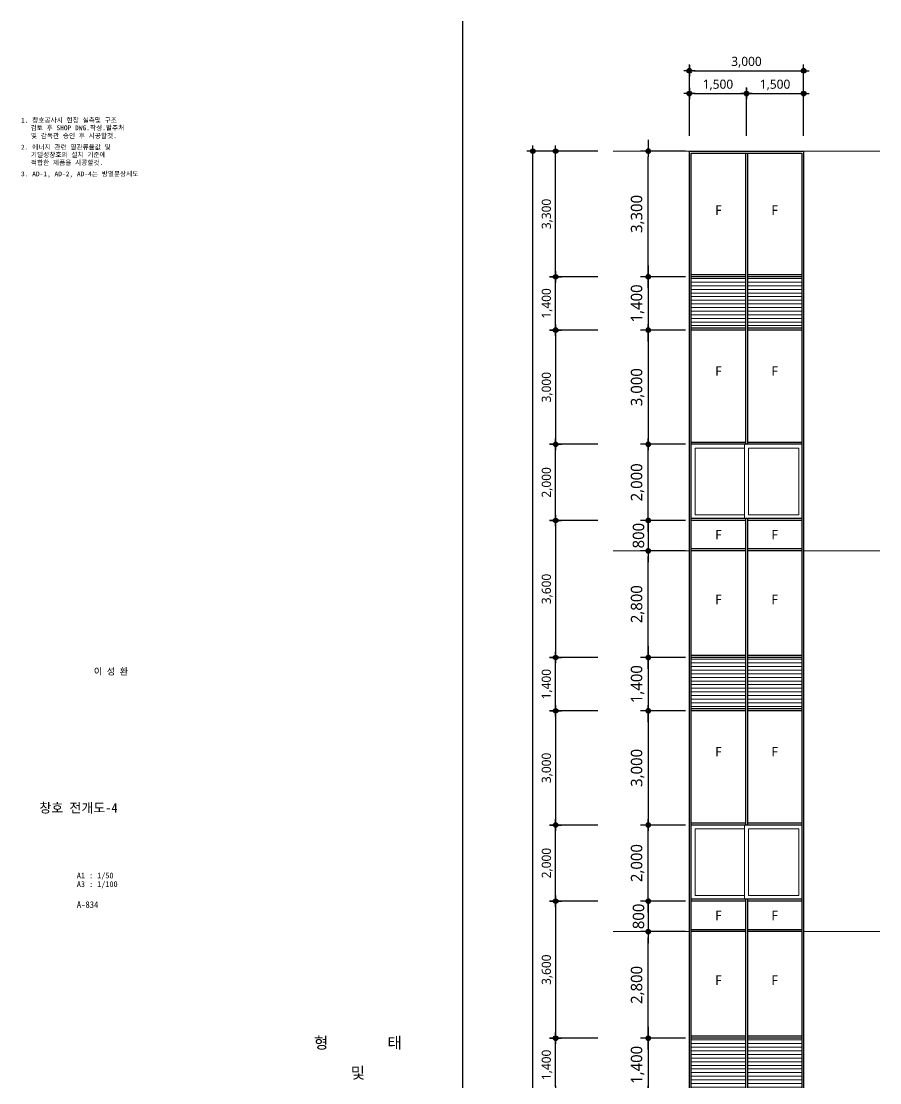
# Model space of a CAD drawing. Header units: millimetres. Extents: x 34479 to 326239, y 111570 to 168880.
# Drawn here: x 197440 to 219987, y 139953 to 167835 of the extents above; entities that cross this region are included whole.
import ezdxf
from ezdxf.enums import TextEntityAlignment as Align

# ---------------------------------------------------------------- set-up
doc = ezdxf.new("R2010")
doc.units = ezdxf.units.MM
doc.header["$LTSCALE"] = 100
doc.header["$MEASUREMENT"] = 0
doc.header["$PDSIZE"] = -10
doc.linetypes.add('CEN', pattern=[62, 60, -1, 0, -1])
doc.layers.get('0').update_dxf_attribs({"linetype": 'CONTINUOUS'})
doc.layers.get('Defpoints').update_dxf_attribs({"color": 153, "linetype": 'CONTINUOUS'})
for name, color, linetype, lineweight in [('A-AXIS-LINE', 1, 'CEN', 15), ('A-ELEV-LIN3', 8, 'CONTINUOUS', 18), ('A-ELEV-WIN', 4, 'CONTINUOUS', 25), ('A-MKXS-TEXT1', 3, 'CONTINUOUS', 25)]:
    doc.layers.add(name, color=color, linetype=linetype, lineweight=lineweight)
for name, color, linetype in [('A-BORD-TEXT', 3, 'CONTINUOUS'), ('A-XXXX-TABL', 7, 'CONTINUOUS'), ('A-XXXX-TXT2', 3, 'CONTINUOUS'), ('dim', 7, 'CONTINUOUS'), ('NDIM', 7, 'CONTINUOUS')]:
    doc.layers.add(name, color=color, linetype=linetype)
doc.layers.add('A-XXXX-NPLT', color=144, linetype='CONTINUOUS', plot=False)
doc.styles.add('HY울릉도L', font='')
doc.styles.add('돋움체', font='')
doc.styles.add('맑은고딕', font='malgun.ttf')
doc.styles.get('HY울릉도L').set_extended_font_data('HYwulM')
doc.styles.get('돋움체').set_extended_font_data('DotumChe')
doc.dimstyles.new('CDIM', dxfattribs={"dimtxt": 3, "dimasz": 1.5, "dimexe": 2, "dimexo": 1, "dimgap": 1, "dimtad": 1, "dimdec": 0, "dimrnd": 0.5, "dimzin": 0, "dimdsep": 32, "dimlunit": 6, "dimtxsty": 'HY울릉도L', "dimblk1": '_CIDOT', "dimblk2": '_CIDOT', "dimsah": 1, "dimcen": 5.5, "dimclrd": 2, "dimclre": 2, "dimclrt": 7, "dimadec": 0, "dimazin": 0, "dimtfac": 1, "dimtdec": 0, "dimtix": 1, "dimtmove": 2, "dimatfit": 1, "dimldrblk": '_CIDOT', "dimfxl": 1, "dimtolj": 1, "dimtzin": 0, "dimlwd": -1, "dimarcsym": 0})
doc.dimstyles.new('NDIM', dxfattribs={"dimscale": 5, "dimtxt": 3, "dimasz": 1.5, "dimexe": 2, "dimexo": 5, "dimgap": 1, "dimtad": 1, "dimdec": 0, "dimrnd": 0.25, "dimzin": 0, "dimdsep": 46, "dimlunit": 6, "dimtxsty": '돋움체', "dimblk1": '_CIDOT', "dimblk2": '_CIDOT', "dimsah": 1, "dimcen": 5, "dimclrd": 7, "dimclre": 7, "dimclrt": 3, "dimadec": 0, "dimazin": 0, "dimtfac": 1, "dimtdec": 0, "dimtix": 1, "dimtmove": 2, "dimatfit": 1, "dimfxl": 1, "dimtolj": 1, "dimtzin": 0, "dimarcsym": 0})

# ---------------------------------------------------------------- blocks, each defined once
blk = doc.blocks.new('_CIDOT')
at = {"color": 0, "linetype": 'ByBlock'}
blk.add_line((2, 0), (-1, 0), dxfattribs=at)
at = {"color": 0, "linetype": 'ByBlock', "const_width": 0.5}
blk.add_lwpolyline([(-0.25, 0, 1), (0.25, 0, 1)], format="xyb", close=True, dxfattribs=at)
blk = doc.blocks.new('*D236')
at = {"layer": 'A-XXXX-NPLT', "lineweight": -2, "transparency": 16777216}
for p, q in [((-100, 29900), (-1280, 29900)), ((-100, 27100), (-1280, 27100))]:
    blk.add_line(p, q, dxfattribs=at)
at = {"layer": 'A-XXXX-NPLT', "transparency": 16777216}
blk.add_line((-1080, 27250), (-1080, 29750), dxfattribs=at)
at = {"layer": 'Defpoints', "color": 0, "transparency": 16777216}
for p in [(-1080, 29900), (0, 29900), (0, 27100)]:
    blk.add_point(p, dxfattribs=at)
at = {"layer": 'A-XXXX-NPLT', "transparency": 16777216, "xscale": 150, "yscale": 150, "zscale": 150}
for p, rotation in [((-1080, 29900), 90), ((-1080, 27100), 270)]:
    blk.add_blockref('_CIDOT', p, dxfattribs=dict(at, rotation=rotation))
at = {"layer": 'A-XXXX-NPLT', "color": 3, "transparency": 16777216, "insert": (-1360, 28500), "char_height": 300, "attachment_point": 5, "rotation": 90, "style": '맑은고딕'}
blk.add_mtext('\\A1;2,800', dxfattribs=at)
blk = doc.blocks.new('*D237')
at = {"layer": 'A-XXXX-NPLT', "lineweight": -2, "transparency": 16777216}
for p, q in [((-100, 27100), (-1280, 27100)), ((-100, 25700), (-1280, 25700))]:
    blk.add_line(p, q, dxfattribs=at)
at = {"layer": 'A-XXXX-NPLT', "transparency": 16777216}
blk.add_line((-1080, 26950), (-1080, 25850), dxfattribs=at)
at = {"layer": 'Defpoints', "color": 0, "transparency": 16777216}
for p in [(0, 27100), (-1080, 25700), (0, 25700)]:
    blk.add_point(p, dxfattribs=at)
at = {"layer": 'A-XXXX-NPLT', "transparency": 16777216, "xscale": 150, "yscale": 150, "zscale": 150}
for p, rotation in [((-1080, 27100), 90), ((-1080, 25700), 270)]:
    blk.add_blockref('_CIDOT', p, dxfattribs=dict(at, rotation=rotation))
at = {"layer": 'A-XXXX-NPLT', "color": 3, "transparency": 16777216, "insert": (-1361, 26400), "char_height": 300, "attachment_point": 5, "rotation": 90, "style": '맑은고딕'}
blk.add_mtext('\\A1;1,400', dxfattribs=at)
blk = doc.blocks.new('*D238')
at = {"layer": 'A-XXXX-NPLT', "lineweight": -2, "transparency": 16777216}
for p, q in [((-100, 25700), (-1280, 25700)), ((-100, 22700), (-1280, 22700))]:
    blk.add_line(p, q, dxfattribs=at)
at = {"layer": 'A-XXXX-NPLT', "transparency": 16777216}
blk.add_line((-1080, 25550), (-1080, 22850), dxfattribs=at)
at = {"layer": 'Defpoints', "color": 0, "transparency": 16777216}
for p in [(0, 25700), (-1080, 22700), (0, 22700)]:
    blk.add_point(p, dxfattribs=at)
at = {"layer": 'A-XXXX-NPLT', "transparency": 16777216, "xscale": 150, "yscale": 150, "zscale": 150}
for p, rotation in [((-1080, 25700), 90), ((-1080, 22700), 270)]:
    blk.add_blockref('_CIDOT', p, dxfattribs=dict(at, rotation=rotation))
at = {"layer": 'A-XXXX-NPLT', "color": 3, "transparency": 16777216, "insert": (-1360, 24200), "char_height": 300, "attachment_point": 5, "rotation": 90, "style": '맑은고딕'}
blk.add_mtext('\\A1;3,000', dxfattribs=at)
blk = doc.blocks.new('*D239')
at = {"layer": 'A-XXXX-NPLT', "transparency": 16777216}
for p, q in [((-1080, 40850), (-1080, 41000)), ((-1080, 40700), (-1080, 39900)), ((-1080, 39750), (-1080, 39600))]:
    blk.add_line(p, q, dxfattribs=at)
at = {"layer": 'A-XXXX-NPLT', "lineweight": -2, "transparency": 16777216}
for p, q in [((-100, 40700), (-1280, 40700)), ((-100, 39900), (-1280, 39900))]:
    blk.add_line(p, q, dxfattribs=at)
at = {"layer": 'Defpoints', "color": 0, "transparency": 16777216}
for p in [(0, 40700), (-1080, 39900), (0, 39900)]:
    blk.add_point(p, dxfattribs=at)
at = {"layer": 'A-XXXX-NPLT', "transparency": 16777216, "xscale": 150, "yscale": 150, "zscale": 150}
for p, rotation in [((-1080, 40700), 270), ((-1080, 39900), 90)]:
    blk.add_blockref('_CIDOT', p, dxfattribs=dict(at, rotation=rotation))
at = {"layer": 'A-XXXX-NPLT', "color": 3, "transparency": 16777216, "insert": (-1335, 40300), "char_height": 300, "attachment_point": 5, "rotation": 90, "style": '맑은고딕'}
blk.add_mtext('\\A1;800', dxfattribs=at)
blk = doc.blocks.new('*D240')
at = {"layer": 'A-XXXX-NPLT', "lineweight": -2, "transparency": 16777216}
for p, q in [((-100, 42700), (-1280, 42700)), ((-100, 40700), (-1280, 40700))]:
    blk.add_line(p, q, dxfattribs=at)
at = {"layer": 'A-XXXX-NPLT', "transparency": 16777216}
blk.add_line((-1080, 40850), (-1080, 42550), dxfattribs=at)
at = {"layer": 'Defpoints', "color": 0, "transparency": 16777216}
for p in [(-1080, 42700), (0, 42700), (0, 40700)]:
    blk.add_point(p, dxfattribs=at)
at = {"layer": 'A-XXXX-NPLT', "transparency": 16777216, "xscale": 150, "yscale": 150, "zscale": 150}
for p, rotation in [((-1080, 42700), 90), ((-1080, 40700), 270)]:
    blk.add_blockref('_CIDOT', p, dxfattribs=dict(at, rotation=rotation))
at = {"layer": 'A-XXXX-NPLT', "color": 3, "transparency": 16777216, "insert": (-1360, 41700), "char_height": 300, "attachment_point": 5, "rotation": 90, "style": '맑은고딕'}
blk.add_mtext('\\A1;2,000', dxfattribs=at)
blk = doc.blocks.new('*D241')
at = {"layer": 'A-XXXX-NPLT', "lineweight": -2, "transparency": 16777216}
for p, q in [((-100, 50400), (-1280, 50400)), ((-100, 47100), (-1280, 47100))]:
    blk.add_line(p, q, dxfattribs=at)
at = {"layer": 'A-XXXX-NPLT', "transparency": 16777216}
blk.add_line((-1080, 47250), (-1080, 50250), dxfattribs=at)
at = {"layer": 'Defpoints', "color": 0, "transparency": 16777216}
for p in [(-1080, 50400), (0, 50400), (0, 47100)]:
    blk.add_point(p, dxfattribs=at)
at = {"layer": 'A-XXXX-NPLT', "transparency": 16777216, "xscale": 150, "yscale": 150, "zscale": 150}
for p, rotation in [((-1080, 50400), 90), ((-1080, 47100), 270)]:
    blk.add_blockref('_CIDOT', p, dxfattribs=dict(at, rotation=rotation))
at = {"layer": 'A-XXXX-NPLT', "color": 3, "transparency": 16777216, "insert": (-1360, 48750), "char_height": 300, "attachment_point": 5, "rotation": 90, "style": '맑은고딕'}
blk.add_mtext('\\A1;3,300', dxfattribs=at)
blk = doc.blocks.new('*D242')
at = {"layer": 'A-XXXX-NPLT', "lineweight": -2, "transparency": 16777216}
for p, q in [((-100, 47100), (-1280, 47100)), ((-100, 45700), (-1280, 45700))]:
    blk.add_line(p, q, dxfattribs=at)
at = {"layer": 'A-XXXX-NPLT', "transparency": 16777216}
blk.add_line((-1080, 46950), (-1080, 45850), dxfattribs=at)
at = {"layer": 'Defpoints', "color": 0, "transparency": 16777216}
for p in [(0, 47100), (-1080, 45700), (0, 45700)]:
    blk.add_point(p, dxfattribs=at)
at = {"layer": 'A-XXXX-NPLT', "transparency": 16777216, "xscale": 150, "yscale": 150, "zscale": 150}
for p, rotation in [((-1080, 47100), 90), ((-1080, 45700), 270)]:
    blk.add_blockref('_CIDOT', p, dxfattribs=dict(at, rotation=rotation))
at = {"layer": 'A-XXXX-NPLT', "color": 3, "transparency": 16777216, "insert": (-1361, 46400), "char_height": 300, "attachment_point": 5, "rotation": 90, "style": '맑은고딕'}
blk.add_mtext('\\A1;1,400', dxfattribs=at)
blk = doc.blocks.new('*D243')
at = {"layer": 'A-XXXX-NPLT', "lineweight": -2, "transparency": 16777216}
for p, q in [((-100, 45700), (-1280, 45700)), ((-100, 42700), (-1280, 42700))]:
    blk.add_line(p, q, dxfattribs=at)
at = {"layer": 'A-XXXX-NPLT', "transparency": 16777216}
blk.add_line((-1080, 45550), (-1080, 42850), dxfattribs=at)
at = {"layer": 'Defpoints', "color": 0, "transparency": 16777216}
for p in [(0, 45700), (-1080, 42700), (0, 42700)]:
    blk.add_point(p, dxfattribs=at)
at = {"layer": 'A-XXXX-NPLT', "transparency": 16777216, "xscale": 150, "yscale": 150, "zscale": 150}
for p, rotation in [((-1080, 45700), 90), ((-1080, 42700), 270)]:
    blk.add_blockref('_CIDOT', p, dxfattribs=dict(at, rotation=rotation))
at = {"layer": 'A-XXXX-NPLT', "color": 3, "transparency": 16777216, "insert": (-1360, 44200), "char_height": 300, "attachment_point": 5, "rotation": 90, "style": '맑은고딕'}
blk.add_mtext('\\A1;3,000', dxfattribs=at)
blk = doc.blocks.new('*D244')
at = {"layer": 'A-XXXX-NPLT', "transparency": 16777216}
for p, q in [((-1080, 30850), (-1080, 31000)), ((-1080, 30700), (-1080, 29900)), ((-1080, 29750), (-1080, 29600))]:
    blk.add_line(p, q, dxfattribs=at)
at = {"layer": 'A-XXXX-NPLT', "lineweight": -2, "transparency": 16777216}
for p, q in [((-100, 30700), (-1280, 30700)), ((-100, 29900), (-1280, 29900))]:
    blk.add_line(p, q, dxfattribs=at)
at = {"layer": 'Defpoints', "color": 0, "transparency": 16777216}
for p in [(0, 30700), (-1080, 29900), (0, 29900)]:
    blk.add_point(p, dxfattribs=at)
at = {"layer": 'A-XXXX-NPLT', "transparency": 16777216, "xscale": 150, "yscale": 150, "zscale": 150}
for p, rotation in [((-1080, 30700), 270), ((-1080, 29900), 90)]:
    blk.add_blockref('_CIDOT', p, dxfattribs=dict(at, rotation=rotation))
at = {"layer": 'A-XXXX-NPLT', "color": 3, "transparency": 16777216, "insert": (-1335, 30300), "char_height": 300, "attachment_point": 5, "rotation": 90, "style": '맑은고딕'}
blk.add_mtext('\\A1;800', dxfattribs=at)
blk = doc.blocks.new('*D245')
at = {"layer": 'A-XXXX-NPLT', "lineweight": -2, "transparency": 16777216}
for p, q in [((-100, 32700), (-1280, 32700)), ((-100, 30700), (-1280, 30700))]:
    blk.add_line(p, q, dxfattribs=at)
at = {"layer": 'A-XXXX-NPLT', "transparency": 16777216}
blk.add_line((-1080, 30850), (-1080, 32550), dxfattribs=at)
at = {"layer": 'Defpoints', "color": 0, "transparency": 16777216}
for p in [(-1080, 32700), (0, 32700), (0, 30700)]:
    blk.add_point(p, dxfattribs=at)
at = {"layer": 'A-XXXX-NPLT', "transparency": 16777216, "xscale": 150, "yscale": 150, "zscale": 150}
for p, rotation in [((-1080, 32700), 90), ((-1080, 30700), 270)]:
    blk.add_blockref('_CIDOT', p, dxfattribs=dict(at, rotation=rotation))
at = {"layer": 'A-XXXX-NPLT', "color": 3, "transparency": 16777216, "insert": (-1360, 31700), "char_height": 300, "attachment_point": 5, "rotation": 90, "style": '맑은고딕'}
blk.add_mtext('\\A1;2,000', dxfattribs=at)
blk = doc.blocks.new('*D246')
at = {"layer": 'A-XXXX-NPLT', "lineweight": -2, "transparency": 16777216}
for p, q in [((-100, 39900), (-1280, 39900)), ((-100, 37100), (-1280, 37100))]:
    blk.add_line(p, q, dxfattribs=at)
at = {"layer": 'A-XXXX-NPLT', "transparency": 16777216}
blk.add_line((-1080, 37250), (-1080, 39750), dxfattribs=at)
at = {"layer": 'Defpoints', "color": 0, "transparency": 16777216}
for p in [(-1080, 39900), (0, 39900), (0, 37100)]:
    blk.add_point(p, dxfattribs=at)
at = {"layer": 'A-XXXX-NPLT', "transparency": 16777216, "xscale": 150, "yscale": 150, "zscale": 150}
for p, rotation in [((-1080, 39900), 90), ((-1080, 37100), 270)]:
    blk.add_blockref('_CIDOT', p, dxfattribs=dict(at, rotation=rotation))
at = {"layer": 'A-XXXX-NPLT', "color": 3, "transparency": 16777216, "insert": (-1360, 38500), "char_height": 300, "attachment_point": 5, "rotation": 90, "style": '맑은고딕'}
blk.add_mtext('\\A1;2,800', dxfattribs=at)
blk = doc.blocks.new('*D247')
at = {"layer": 'A-XXXX-NPLT', "lineweight": -2, "transparency": 16777216}
for p, q in [((-100, 37100), (-1280, 37100)), ((-100, 35700), (-1280, 35700))]:
    blk.add_line(p, q, dxfattribs=at)
at = {"layer": 'A-XXXX-NPLT', "transparency": 16777216}
blk.add_line((-1080, 36950), (-1080, 35850), dxfattribs=at)
at = {"layer": 'Defpoints', "color": 0, "transparency": 16777216}
for p in [(0, 37100), (-1080, 35700), (0, 35700)]:
    blk.add_point(p, dxfattribs=at)
at = {"layer": 'A-XXXX-NPLT', "transparency": 16777216, "xscale": 150, "yscale": 150, "zscale": 150}
for p, rotation in [((-1080, 37100), 90), ((-1080, 35700), 270)]:
    blk.add_blockref('_CIDOT', p, dxfattribs=dict(at, rotation=rotation))
at = {"layer": 'A-XXXX-NPLT', "color": 3, "transparency": 16777216, "insert": (-1361, 36400), "char_height": 300, "attachment_point": 5, "rotation": 90, "style": '맑은고딕'}
blk.add_mtext('\\A1;1,400', dxfattribs=at)
blk = doc.blocks.new('*D248')
at = {"layer": 'A-XXXX-NPLT', "lineweight": -2, "transparency": 16777216}
for p, q in [((-100, 35700), (-1280, 35700)), ((-100, 32700), (-1280, 32700))]:
    blk.add_line(p, q, dxfattribs=at)
at = {"layer": 'A-XXXX-NPLT', "transparency": 16777216}
blk.add_line((-1080, 35550), (-1080, 32850), dxfattribs=at)
at = {"layer": 'Defpoints', "color": 0, "transparency": 16777216}
for p in [(0, 35700), (-1080, 32700), (0, 32700)]:
    blk.add_point(p, dxfattribs=at)
at = {"layer": 'A-XXXX-NPLT', "transparency": 16777216, "xscale": 150, "yscale": 150, "zscale": 150}
for p, rotation in [((-1080, 35700), 90), ((-1080, 32700), 270)]:
    blk.add_blockref('_CIDOT', p, dxfattribs=dict(at, rotation=rotation))
at = {"layer": 'A-XXXX-NPLT', "color": 3, "transparency": 16777216, "insert": (-1360, 34200), "char_height": 300, "attachment_point": 5, "rotation": 90, "style": '맑은고딕'}
blk.add_mtext('\\A1;3,000', dxfattribs=at)
blk = doc.blocks.new('DIMDOT')
at = {"layer": 'dim'}
h = blk.add_hatch(color=7, dxfattribs=at)
h.paths.add_polyline_path([(0, 0.23), (0, 0.5, 0.414214), (-0.5, 0), (-0.23, 0, -0.414214)])
h.paths.add_polyline_path([(0, 0.23, 0.414214), (-0.23, 0), (0, 0)])
h.paths.add_polyline_path([(0.23, 0, 0.414214), (0, 0.23), (0, 0)], flags=17)
h.paths.add_polyline_path([(0, 0.5), (0, 0.23, -0.414214), (0.23, 0), (0.5, 0, 0.414214)])
h.paths.add_polyline_path([(0.5, 0), (0.23, 0, -0.414214), (0, -0.23), (0, -0.5, 0.414214)])
h.paths.add_polyline_path([(0.23, 0), (0, 0), (0, -0.23, 0.414214)], flags=17)
h.paths.add_polyline_path([(0, 0), (-0.23, 0, 0.414214), (0, -0.23)])
h.paths.add_polyline_path([(0, -0.5), (0, -0.23, -0.414214), (-0.23, 0), (-0.5, 0, 0.414214)])
at = {"layer": 'dim', "color": 7}
for p, q in [((-1.25, 0), (1.25, 0)), ((0, -1.25), (0, 1.25))]:
    blk.add_line(p, q, dxfattribs=at)
for radius in [0.5, 0.233]:
    blk.add_circle((0, 0), radius, dxfattribs=at)
blk = doc.blocks.new('*D254')
at = {"layer": 'Defpoints', "color": 0, "transparency": 16777216}
for p in [(217987, 166535, 0), (214987, 164423), (217987, 164423)]:
    blk.add_point(p, dxfattribs=at)
at = {"layer": 'NDIM', "lineweight": -2, "transparency": 16777216}
for p, q in [((214987, 164823, 0), (214987, 166695, 0)), ((215107, 166535, 0), (217867, 166535, 0)), ((217987, 164823, 0), (217987, 166695, 0))]:
    blk.add_line(p, q, dxfattribs=at)
at = {"layer": 'NDIM', "lineweight": -2, "transparency": 16777216, "xscale": 120, "yscale": 120, "zscale": 120, "rotation": 180}
blk.add_blockref('DIMDOT', (214987, 166535, 0), dxfattribs=at)
at = {"layer": 'NDIM', "lineweight": -2, "transparency": 16777216, "xscale": 120, "yscale": 120, "zscale": 120}
blk.add_blockref('DIMDOT', (217987, 166535, 0), dxfattribs=at)
at = {"layer": 'NDIM', "color": 3, "transparency": 16777216, "insert": (216487, 166759, 0), "char_height": 240, "attachment_point": 5, "style": '맑은고딕'}
blk.add_mtext('\\A1;3,000', dxfattribs=at)
blk = doc.blocks.new('*D255')
at = {"layer": 'Defpoints', "color": 0, "transparency": 16777216}
for p in [(216487, 165935), (214987, 164423, 0), (216487, 164423, 0)]:
    blk.add_point(p, dxfattribs=at)
at = {"layer": 'NDIM', "lineweight": -2, "transparency": 16777216}
for p, q in [((214987, 164823), (214987, 166095)), ((215107, 165935), (216367, 165935)), ((216487, 164823), (216487, 166095))]:
    blk.add_line(p, q, dxfattribs=at)
at = {"layer": 'NDIM', "lineweight": -2, "transparency": 16777216, "xscale": 120, "yscale": 120, "zscale": 120, "rotation": 180}
blk.add_blockref('DIMDOT', (214987, 165935), dxfattribs=at)
at = {"layer": 'NDIM', "lineweight": -2, "transparency": 16777216, "xscale": 120, "yscale": 120, "zscale": 120}
blk.add_blockref('DIMDOT', (216487, 165935), dxfattribs=at)
at = {"layer": 'NDIM', "color": 3, "transparency": 16777216, "insert": (215737, 166160), "char_height": 240, "attachment_point": 5, "style": '맑은고딕'}
blk.add_mtext('\\A1;1,500', dxfattribs=at)
blk = doc.blocks.new('*D256')
at = {"layer": 'Defpoints', "color": 0, "transparency": 16777216}
for p in [(217987, 165935), (216487, 164423, 0), (217987, 164423, 0)]:
    blk.add_point(p, dxfattribs=at)
at = {"layer": 'NDIM', "lineweight": -2, "transparency": 16777216}
for p, q in [((216487, 164823), (216487, 166095)), ((216607, 165935), (217867, 165935)), ((217987, 164823), (217987, 166095))]:
    blk.add_line(p, q, dxfattribs=at)
at = {"layer": 'NDIM', "lineweight": -2, "transparency": 16777216, "xscale": 120, "yscale": 120, "zscale": 120, "rotation": 180}
blk.add_blockref('DIMDOT', (216487, 165935), dxfattribs=at)
at = {"layer": 'NDIM', "lineweight": -2, "transparency": 16777216, "xscale": 120, "yscale": 120, "zscale": 120}
blk.add_blockref('DIMDOT', (217987, 165935), dxfattribs=at)
at = {"layer": 'NDIM', "color": 3, "transparency": 16777216, "insert": (217237, 166160), "char_height": 240, "attachment_point": 5, "style": '맑은고딕'}
blk.add_mtext('\\A1;1,500', dxfattribs=at)
blk = doc.blocks.new('*D257')
at = {"layer": 'Defpoints', "color": 0, "transparency": 16777216}
for p in [(210875, 164423, 0), (212987, 164423), (212987, 114223, 0)]:
    blk.add_point(p, dxfattribs=at)
at = {"layer": 'NDIM', "lineweight": -2, "transparency": 16777216}
for p, q in [((212587, 164423, 0), (210715, 164423, 0)), ((210875, 114343, 0), (210875, 164303, 0)), ((212587, 114223, 0), (210715, 114223, 0))]:
    blk.add_line(p, q, dxfattribs=at)
at = {"layer": 'NDIM', "lineweight": -2, "transparency": 16777216, "xscale": 120, "yscale": 120, "zscale": 120}
for p, rotation in [((210875, 164423, 0), 90), ((210875, 114223, 0), 270)]:
    blk.add_blockref('DIMDOT', p, dxfattribs=dict(at, rotation=rotation))
at = {"layer": 'NDIM', "color": 3, "transparency": 16777216, "insert": (210651, 139323, 0), "char_height": 240, "attachment_point": 5, "rotation": 90, "style": '맑은고딕'}
blk.add_mtext('\\A1;50,200', dxfattribs=at)
blk = doc.blocks.new('*D258')
at = {"layer": 'Defpoints', "color": 0, "transparency": 16777216}
for p in [(211475, 161123), (212987, 161123, 0), (212987, 159723, 0)]:
    blk.add_point(p, dxfattribs=at)
at = {"layer": 'NDIM', "lineweight": -2, "transparency": 16777216}
for p, q in [((212587, 161123), (211315, 161123)), ((211475, 159843), (211475, 161003)), ((212587, 159723), (211315, 159723))]:
    blk.add_line(p, q, dxfattribs=at)
at = {"layer": 'NDIM', "lineweight": -2, "transparency": 16777216, "xscale": 120, "yscale": 120, "zscale": 120}
for p, rotation in [((211475, 161123), 90), ((211475, 159723), 270)]:
    blk.add_blockref('DIMDOT', p, dxfattribs=dict(at, rotation=rotation))
at = {"layer": 'NDIM', "color": 3, "transparency": 16777216, "insert": (211250, 160423), "char_height": 240, "attachment_point": 5, "rotation": 90, "style": '맑은고딕'}
blk.add_mtext('\\A1;1,400', dxfattribs=at)
blk = doc.blocks.new('*D259')
at = {"layer": 'Defpoints', "color": 0, "transparency": 16777216}
for p in [(211475, 164423), (212987, 164423, 0), (212987, 161123, 0)]:
    blk.add_point(p, dxfattribs=at)
at = {"layer": 'NDIM', "lineweight": -2, "transparency": 16777216}
for p, q in [((212587, 164423), (211315, 164423)), ((211475, 161243), (211475, 164303)), ((212587, 161123), (211315, 161123))]:
    blk.add_line(p, q, dxfattribs=at)
at = {"layer": 'NDIM', "lineweight": -2, "transparency": 16777216, "xscale": 120, "yscale": 120, "zscale": 120}
for p, rotation in [((211475, 164423), 90), ((211475, 161123), 270)]:
    blk.add_blockref('DIMDOT', p, dxfattribs=dict(at, rotation=rotation))
at = {"layer": 'NDIM', "color": 3, "transparency": 16777216, "insert": (211251, 162773), "char_height": 240, "attachment_point": 5, "rotation": 90, "style": '맑은고딕'}
blk.add_mtext('\\A1;3,300', dxfattribs=at)
blk = doc.blocks.new('*D261')
at = {"layer": 'Defpoints', "color": 0, "transparency": 16777216}
for p in [(212987, 159723, 0), (211475, 156723), (212987, 156723, 0)]:
    blk.add_point(p, dxfattribs=at)
at = {"layer": 'NDIM', "lineweight": -2, "transparency": 16777216}
for p, q in [((212587, 159723), (211315, 159723)), ((211475, 159603), (211475, 156843)), ((212587, 156723), (211315, 156723))]:
    blk.add_line(p, q, dxfattribs=at)
at = {"layer": 'NDIM', "lineweight": -2, "transparency": 16777216, "xscale": 120, "yscale": 120, "zscale": 120}
for p, rotation in [((211475, 159723), 90), ((211475, 156723), 270)]:
    blk.add_blockref('DIMDOT', p, dxfattribs=dict(at, rotation=rotation))
at = {"layer": 'NDIM', "color": 3, "transparency": 16777216, "insert": (211251, 158223), "char_height": 240, "attachment_point": 5, "rotation": 90, "style": '맑은고딕'}
blk.add_mtext('\\A1;3,000', dxfattribs=at)
blk = doc.blocks.new('*D262')
at = {"layer": 'Defpoints', "color": 0, "transparency": 16777216}
for p in [(211475, 156723), (212987, 156723, 0), (212987, 154723, 0)]:
    blk.add_point(p, dxfattribs=at)
at = {"layer": 'NDIM', "lineweight": -2, "transparency": 16777216}
for p, q in [((212587, 156723), (211315, 156723)), ((211475, 154843), (211475, 156603)), ((212587, 154723), (211315, 154723))]:
    blk.add_line(p, q, dxfattribs=at)
at = {"layer": 'NDIM', "lineweight": -2, "transparency": 16777216, "xscale": 120, "yscale": 120, "zscale": 120}
for p, rotation in [((211475, 156723), 90), ((211475, 154723), 270)]:
    blk.add_blockref('DIMDOT', p, dxfattribs=dict(at, rotation=rotation))
at = {"layer": 'NDIM', "color": 3, "transparency": 16777216, "insert": (211251, 155723), "char_height": 240, "attachment_point": 5, "rotation": 90, "style": '맑은고딕'}
blk.add_mtext('\\A1;2,000', dxfattribs=at)
blk = doc.blocks.new('*D263')
at = {"layer": 'Defpoints', "color": 0, "transparency": 16777216}
for p in [(212987, 154723, 0), (211475, 151123), (212987, 151123, 0)]:
    blk.add_point(p, dxfattribs=at)
at = {"layer": 'NDIM', "lineweight": -2, "transparency": 16777216}
for p, q in [((212587, 154723), (211315, 154723)), ((211475, 154603), (211475, 151243)), ((212587, 151123), (211315, 151123))]:
    blk.add_line(p, q, dxfattribs=at)
at = {"layer": 'NDIM', "lineweight": -2, "transparency": 16777216, "xscale": 120, "yscale": 120, "zscale": 120}
for p, rotation in [((211475, 154723), 90), ((211475, 151123), 270)]:
    blk.add_blockref('DIMDOT', p, dxfattribs=dict(at, rotation=rotation))
at = {"layer": 'NDIM', "color": 3, "transparency": 16777216, "insert": (211251, 152923), "char_height": 240, "attachment_point": 5, "rotation": 90, "style": '맑은고딕'}
blk.add_mtext('\\A1;3,600', dxfattribs=at)
blk = doc.blocks.new('*D264')
at = {"layer": 'Defpoints', "color": 0, "transparency": 16777216}
for p in [(211475, 151123), (212987, 151123, 0), (212987, 149723, 0)]:
    blk.add_point(p, dxfattribs=at)
at = {"layer": 'NDIM', "lineweight": -2, "transparency": 16777216}
for p, q in [((212587, 151123), (211315, 151123)), ((211475, 149843), (211475, 151003)), ((212587, 149723), (211315, 149723))]:
    blk.add_line(p, q, dxfattribs=at)
at = {"layer": 'NDIM', "lineweight": -2, "transparency": 16777216, "xscale": 120, "yscale": 120, "zscale": 120}
for p, rotation in [((211475, 151123), 90), ((211475, 149723), 270)]:
    blk.add_blockref('DIMDOT', p, dxfattribs=dict(at, rotation=rotation))
at = {"layer": 'NDIM', "color": 3, "transparency": 16777216, "insert": (211250, 150423), "char_height": 240, "attachment_point": 5, "rotation": 90, "style": '맑은고딕'}
blk.add_mtext('\\A1;1,400', dxfattribs=at)
blk = doc.blocks.new('*D265')
at = {"layer": 'Defpoints', "color": 0, "transparency": 16777216}
for p in [(212987, 149723, 0), (211475, 146723), (212987, 146723, 0)]:
    blk.add_point(p, dxfattribs=at)
at = {"layer": 'NDIM', "lineweight": -2, "transparency": 16777216}
for p, q in [((212587, 149723), (211315, 149723)), ((211475, 149603), (211475, 146843)), ((212587, 146723), (211315, 146723))]:
    blk.add_line(p, q, dxfattribs=at)
at = {"layer": 'NDIM', "lineweight": -2, "transparency": 16777216, "xscale": 120, "yscale": 120, "zscale": 120}
for p, rotation in [((211475, 149723), 90), ((211475, 146723), 270)]:
    blk.add_blockref('DIMDOT', p, dxfattribs=dict(at, rotation=rotation))
at = {"layer": 'NDIM', "color": 3, "transparency": 16777216, "insert": (211251, 148223), "char_height": 240, "attachment_point": 5, "rotation": 90, "style": '맑은고딕'}
blk.add_mtext('\\A1;3,000', dxfattribs=at)
blk = doc.blocks.new('*D266')
at = {"layer": 'Defpoints', "color": 0, "transparency": 16777216}
for p in [(211475, 146723), (212987, 146723, 0), (212987, 144723, 0)]:
    blk.add_point(p, dxfattribs=at)
at = {"layer": 'NDIM', "lineweight": -2, "transparency": 16777216}
for p, q in [((212587, 146723), (211315, 146723)), ((211475, 144843), (211475, 146603)), ((212587, 144723), (211315, 144723))]:
    blk.add_line(p, q, dxfattribs=at)
at = {"layer": 'NDIM', "lineweight": -2, "transparency": 16777216, "xscale": 120, "yscale": 120, "zscale": 120}
for p, rotation in [((211475, 146723), 90), ((211475, 144723), 270)]:
    blk.add_blockref('DIMDOT', p, dxfattribs=dict(at, rotation=rotation))
at = {"layer": 'NDIM', "color": 3, "transparency": 16777216, "insert": (211251, 145723), "char_height": 240, "attachment_point": 5, "rotation": 90, "style": '맑은고딕'}
blk.add_mtext('\\A1;2,000', dxfattribs=at)
blk = doc.blocks.new('*D267')
at = {"layer": 'Defpoints', "color": 0, "transparency": 16777216}
for p in [(212987, 144723, 0), (211475, 141123), (212987, 141123, 0)]:
    blk.add_point(p, dxfattribs=at)
at = {"layer": 'NDIM', "lineweight": -2, "transparency": 16777216}
for p, q in [((212587, 144723), (211315, 144723)), ((211475, 144603), (211475, 141243)), ((212587, 141123), (211315, 141123))]:
    blk.add_line(p, q, dxfattribs=at)
at = {"layer": 'NDIM', "lineweight": -2, "transparency": 16777216, "xscale": 120, "yscale": 120, "zscale": 120}
for p, rotation in [((211475, 144723), 90), ((211475, 141123), 270)]:
    blk.add_blockref('DIMDOT', p, dxfattribs=dict(at, rotation=rotation))
at = {"layer": 'NDIM', "color": 3, "transparency": 16777216, "insert": (211251, 142923), "char_height": 240, "attachment_point": 5, "rotation": 90, "style": '맑은고딕'}
blk.add_mtext('\\A1;3,600', dxfattribs=at)
blk = doc.blocks.new('*D268')
at = {"layer": 'Defpoints', "color": 0, "transparency": 16777216}
for p in [(211475, 141123), (212987, 141123, 0), (212987, 139723, 0)]:
    blk.add_point(p, dxfattribs=at)
at = {"layer": 'NDIM', "lineweight": -2, "transparency": 16777216}
for p, q in [((212587, 141123), (211315, 141123)), ((211475, 139843), (211475, 141003)), ((212587, 139723), (211315, 139723))]:
    blk.add_line(p, q, dxfattribs=at)
at = {"layer": 'NDIM', "lineweight": -2, "transparency": 16777216, "xscale": 120, "yscale": 120, "zscale": 120}
for p, rotation in [((211475, 141123), 90), ((211475, 139723), 270)]:
    blk.add_blockref('DIMDOT', p, dxfattribs=dict(at, rotation=rotation))
at = {"layer": 'NDIM', "color": 3, "transparency": 16777216, "insert": (211250, 140423), "char_height": 240, "attachment_point": 5, "rotation": 90, "style": '맑은고딕'}
blk.add_mtext('\\A1;1,400', dxfattribs=at)
blk = doc.blocks.new('입면창2')
blk.add_wipeout([(0, 50400), (3000, 50400), (3000, 200), (0, 200)]).dxf.layer = 'A-ELEV-LIN3'
at = {"layer": 'A-ELEV-LIN3'}
h = blk.add_hatch(dxfattribs=at)
h.set_pattern_fill('ANSI31', color=253, scale=30, angle=315)
h.set_pattern_definition([(0, (-59545.61, -62760), (2e-14, 95.25), [])])
h.paths.add_polyline_path([(2950, 45750), (2950, 47100), (1525, 47100), (1525, 45750)])
h.paths.add_polyline_path([(50, 47100), (50, 45750), (1475, 45750), (1475, 47100)])
h = blk.add_hatch(dxfattribs=at)
h.set_pattern_fill('ANSI31', color=253, scale=30, angle=315)
h.set_pattern_definition([(0, (-59545.61, -72760), (2e-14, 95.25), [])])
h.paths.add_polyline_path([(2950, 35750), (2950, 37100), (1525, 37100), (1525, 35750)])
h.paths.add_polyline_path([(50, 37100), (50, 35750), (1475, 35750), (1475, 37100)])
h = blk.add_hatch(dxfattribs=at)
h.set_pattern_fill('ANSI31', color=253, scale=30, angle=315)
h.set_pattern_definition([(0, (-59545.61, -82760), (2e-14, 95.25), [])])
h.paths.add_polyline_path([(2950, 25750), (2950, 27100), (1525, 27100), (1525, 25750)])
h.paths.add_polyline_path([(50, 27100), (50, 25750), (1475, 25750), (1475, 27100)])
at = {"layer": 'A-ELEV-LIN3', "color": 253}
for points in [[(1450, 42700), (1450, 40750)], [(1450, 40850), (150, 40850), (150, 42600), (1450, 42600)], [(1450, 32700), (1450, 30750)], [(1450, 30850), (150, 30850), (150, 32600), (1450, 32600)]]:
    blk.add_lwpolyline(points, dxfattribs=at)
for points in [[(1550, 42600), (2875, 42600), (2875, 40850), (1550, 40850)], [(1550, 32600), (2875, 32600), (2875, 30850), (1550, 30850)]]:
    blk.add_lwpolyline(points, close=True, dxfattribs=at)
at = {"layer": 'A-ELEV-WIN'}
blk.add_lwpolyline([(3000, 200), (0, 200), (0, 50400), (3000, 50400)], close=True, dxfattribs=at)
for points in [[(50, 250), (50, 50350), (2950, 50350), (2950, 250)], [(1475, 50350), (1475, 42700)], [(1525, 50350), (1525, 42700)], [(1475, 47150), (50, 47150)], [(2950, 47150), (1525, 47150)], [(1475, 47100), (50, 47100)], [(2950, 47100), (1525, 47100)], [(1475, 45750), (50, 45750)], [(2950, 45750), (1525, 45750)], [(1475, 45700), (50, 45700)], [(2950, 45700), (1525, 45700)], [(1475, 42750), (50, 42750)], [(2950, 42700), (50, 42700)], [(2950, 42750), (1525, 42750)], [(2950, 40750), (50, 40750)], [(1475, 40750), (1475, 32700)], [(1525, 40750), (1525, 32700)], [(1475, 40700), (50, 40700)], [(2950, 40700), (1525, 40700)], [(1475, 39950), (50, 39950)], [(1475, 39900), (50, 39900)], [(2950, 39950), (1525, 39950)], [(2950, 39900), (1525, 39900)], [(1475, 37150), (50, 37150)], [(1475, 37100), (50, 37100)], [(2950, 37150), (1525, 37150)], [(2950, 37100), (1525, 37100)], [(1475, 35750), (50, 35750)], [(1475, 35700), (50, 35700)], [(2950, 35750), (1525, 35750)], [(2950, 35700), (1525, 35700)], [(1475, 32750), (50, 32750)], [(2950, 32700), (50, 32700)], [(2950, 32750), (1525, 32750)], [(2950, 30750), (50, 30750)], [(1475, 30700), (50, 30700)], [(1475, 30750), (1475, 22700)], [(1525, 30750), (1525, 22700)], [(2950, 30700), (1525, 30700)], [(1475, 29950), (50, 29950)], [(1475, 29900), (50, 29900)], [(2950, 29950), (1525, 29950)], [(2950, 29900), (1525, 29900)], [(1475, 27150), (50, 27150)], [(1475, 27100), (50, 27100)], [(2950, 27150), (1525, 27150)], [(2950, 27100), (1525, 27100)]]:
    blk.add_lwpolyline(points, dxfattribs=at)
at = {"layer": 'A-MKXS-TEXT1', "style": '맑은고딕'}
for p in [(762.5, 48850), (2237.5, 48850), (762.5, 44625), (2237.5, 44625), (762.5, 40325), (2237.5, 40325), (762.5, 38625), (2237.5, 38625), (762.5, 34625), (2237.5, 34625), (762.5, 30325), (2237.5, 30325), (762.5, 28625), (2237.5, 28625)]:
    blk.add_text('F', height=250, dxfattribs=at).set_placement(p, align=Align.MIDDLE_CENTER)
at = {"layer": 'A-XXXX-NPLT'}
for base, p1, p2, picture, middle in [((-1080, 50400), (0, 47100), (0, 50400), '*D241', (-1360.2, 48750)), ((-1080, 45700), (0, 47100), (0, 45700), '*D242', (-1361, 46400)), ((-1080, 42700), (0, 45700), (0, 42700), '*D243', (-1360.2, 44200)), ((-1080, 42700), (0, 40700), (0, 42700), '*D240', (-1360.2, 41700)), ((-1080, 39900), (0, 37100), (0, 39900), '*D246', (-1360.2, 38500)), ((-1080, 35700), (0, 37100), (0, 35700), '*D247', (-1361, 36400)), ((-1080, 32700), (0, 35700), (0, 32700), '*D248', (-1360.2, 34200)), ((-1080, 32700), (0, 30700), (0, 32700), '*D245', (-1360.2, 31700)), ((-1080, 29900), (0, 27100), (0, 29900), '*D236', (-1360.2, 28500)), ((-1080, 25700), (0, 27100), (0, 25700), '*D237', (-1361, 26400)), ((-1080, 22700), (0, 25700), (0, 22700), '*D238', (-1360.2, 24200))]:
    dim = blk.add_linear_dim(base=base, p1=p1, p2=p2, angle=90, dimstyle='CDIM', override={"dimscale": 100, "dimtxsty": '맑은고딕', "dimclrd": 256, "dimclre": 256, "dimclrt": 3}, dxfattribs=at)
    dim.commit()
    dim.dimension.update_dxf_attribs({"geometry": picture, "text_midpoint": middle})
for p1, p2, picture, middle in [((0, 40700), (0, 39900), '*D239', (-1335, 40300)), ((0, 30700), (0, 29900), '*D244', (-1335, 30300))]:
    dim = blk.add_aligned_dim(p1=p1, p2=p2, distance=-1080, dimstyle='CDIM', override={"dimscale": 100, "dimtxsty": '맑은고딕', "dimclrd": 256, "dimclre": 256, "dimclrt": 3}, dxfattribs=at)
    dim.commit()
    dim.dimension.update_dxf_attribs({"geometry": picture, "text_midpoint": middle})

msp = doc.modelspace()

# ---------------------------------------------------------------- linework, layer by layer
at = {"layer": 'A-AXIS-LINE'}
for p, q in [((219986.92, 164423.26), (212986.92, 164423.26)), ((219986.92, 153923.26), (212986.92, 153923.26)), ((219986.92, 143923.26), (212986.92, 143923.26))]:
    msp.add_line(p, q, dxfattribs=at)
at = {"layer": 'A-XXXX-TABL'}
msp.add_line((209030.91, 167835.27), (209030.91, 112615.27), dxfattribs=at)

# ---------------------------------------------------------------- texts
at = {"layer": 'A-BORD-TEXT', "ltscale": 100, "style": '돋움체'}
for s, p in [('1. 창호공사시 현장 실측및 구조', (197434.73, 165174.1)), ('2. 에너지 관련 열관류율값 및', (197434.73, 164468.37)), ('3. AD-1, AD-2, AD-4는 방열문상세도 ', (197434.73, 163762.64))]:
    msp.add_text(s, height=125, dxfattribs=at).set_placement(p)
for s, p in [('검토 후 SHOP DWG.작성.발주처', (197685.51, 165035.66)), ('및 감독관 승인 후 시공할것.', (197692.58, 164827.32)), ('기밀성창호의 설치 기준에', (197692.58, 164329.93)), ('적합한 제품을 시공할것.', (197692.58, 164121.59))]:
    msp.add_text(s, height=125, dxfattribs=at).set_placement(p, align=Align.MIDDLE_LEFT)
at = {"layer": 'A-BORD-TEXT', "style": '돋움체'}
msp.add_text('이 성 환', height=175, dxfattribs=at).set_placement((200247.44, 150670.45), align=Align.RIGHT)
msp.add_text('창호 전개도-4', height=250, dxfattribs=at).set_placement((198944.23, 147174.47), align=Align.MIDDLE_CENTER)
for s, height, p in [('A1 : 1/50', 150, (198900.44, 145322.78)), ('A3 : 1/100', 150, (198900.44, 145096.03)), ('A-834', 175, (198900.44, 144544.21))]:
    msp.add_text(s, height=height, dxfattribs=at).set_placement(p)
at = {"layer": 'A-XXXX-TXT2', "style": '돋움체'}
for s, p in [('형        태', (206281.36, 140853.55)), ('및', (206281.36, 140064.24))]:
    msp.add_text(s, height=300, dxfattribs=at).set_placement(p, align=Align.CENTER)

# ---------------------------------------------------------------- dimensions: what is measured, and where the dimension line sits
at = {"layer": 'NDIM'}
for base, p1, p2, angle, picture, middle in [((210874.9, 164423.26, 0), (212986.92, 114223.26, 0), (212986.92, 164423.26), 90, '*D257', (210650.77, 139323.26, 0)), ((211474.9, 164423.26, 0), (212986.92, 161123.26, 0), (212986.92, 164423.26), 90, '*D259', (211250.77, 162773.26, 0)), ((211474.9, 161123.26, 0), (212986.92, 159723.26), (212986.92, 161123.26), 90, '*D258', (211250.12, 160423.26, 0)), ((211474.9, 156723.26, 0), (212986.92, 159723.26), (212986.92, 156723.26), 270, '*D261', (211250.77, 158223.26, 0)), ((211474.9, 156723.26, 0), (212986.92, 154723.26), (212986.92, 156723.26), 90, '*D262', (211250.77, 155723.26, 0)), ((211474.9, 151123.26, 0), (212986.92, 154723.26), (212986.92, 151123.26, 0), 270, '*D263', (211250.77, 152923.26, 0)), ((211474.9, 151123.26, 0), (212986.92, 149723.26), (212986.92, 151123.26), 90, '*D264', (211250.12, 150423.26, 0)), ((211474.9, 146723.26, 0), (212986.92, 149723.26), (212986.92, 146723.26), 270, '*D265', (211250.77, 148223.26, 0)), ((211474.9, 146723.26, 0), (212986.92, 144723.26), (212986.92, 146723.26), 90, '*D266', (211250.77, 145723.26, 0)), ((211474.9, 141123.26, 0), (212986.92, 144723.26), (212986.92, 141123.26, 0), 270, '*D267', (211250.77, 142923.26, 0)), ((211474.9, 141123.26, 0), (212986.92, 139723.26), (212986.92, 141123.26, 0), 90, '*D268', (211250.12, 140423.26, 0))]:
    dim = msp.add_linear_dim(base=base, p1=p1, p2=p2, angle=angle, dimstyle='NDIM', override={"dimscale": 80, "dimtxsty": '맑은고딕', "dimblk1": 'DIMDOT', "dimblk2": 'DIMDOT', "dimclrd": 256, "dimclre": 256, "dimatfit": 3}, dxfattribs=at)
    dim.commit()
    dim.dimension.update_dxf_attribs({"geometry": picture, "text_midpoint": middle})

# ---------------------------------------------------------------- next in the draw order: block references
msp.add_blockref('입면창2', (214986.92, 114023.26))

# ---------------------------------------------------------------- next in the draw order: dimensions: what is measured, and where the dimension line sits
for base, p1, p2, picture, middle in [((217986.92, 166535.27, 0), (214986.92, 164423.26), (217986.92, 164423.26), '*D254', (216486.92, 166759.4, 0)), ((216486.92, 165935.27, 0), (214986.92, 164423.26, 0), (216486.92, 164423.26, 0), '*D255', (215736.92, 166160.05, 0)), ((217986.92, 165935.27, 0), (216486.92, 164423.26, 0), (217986.92, 164423.26), '*D256', (217236.92, 166160.05, 0))]:
    dim = msp.add_linear_dim(base=base, p1=p1, p2=p2, dimstyle='NDIM', override={"dimscale": 80, "dimtxsty": '맑은고딕', "dimblk1": 'DIMDOT', "dimblk2": 'DIMDOT', "dimclrd": 256, "dimclre": 256, "dimatfit": 3}, dxfattribs=at)
    dim.commit()
    dim.dimension.update_dxf_attribs({"geometry": picture, "text_midpoint": middle})

doc.saveas('drawing.dxf')
